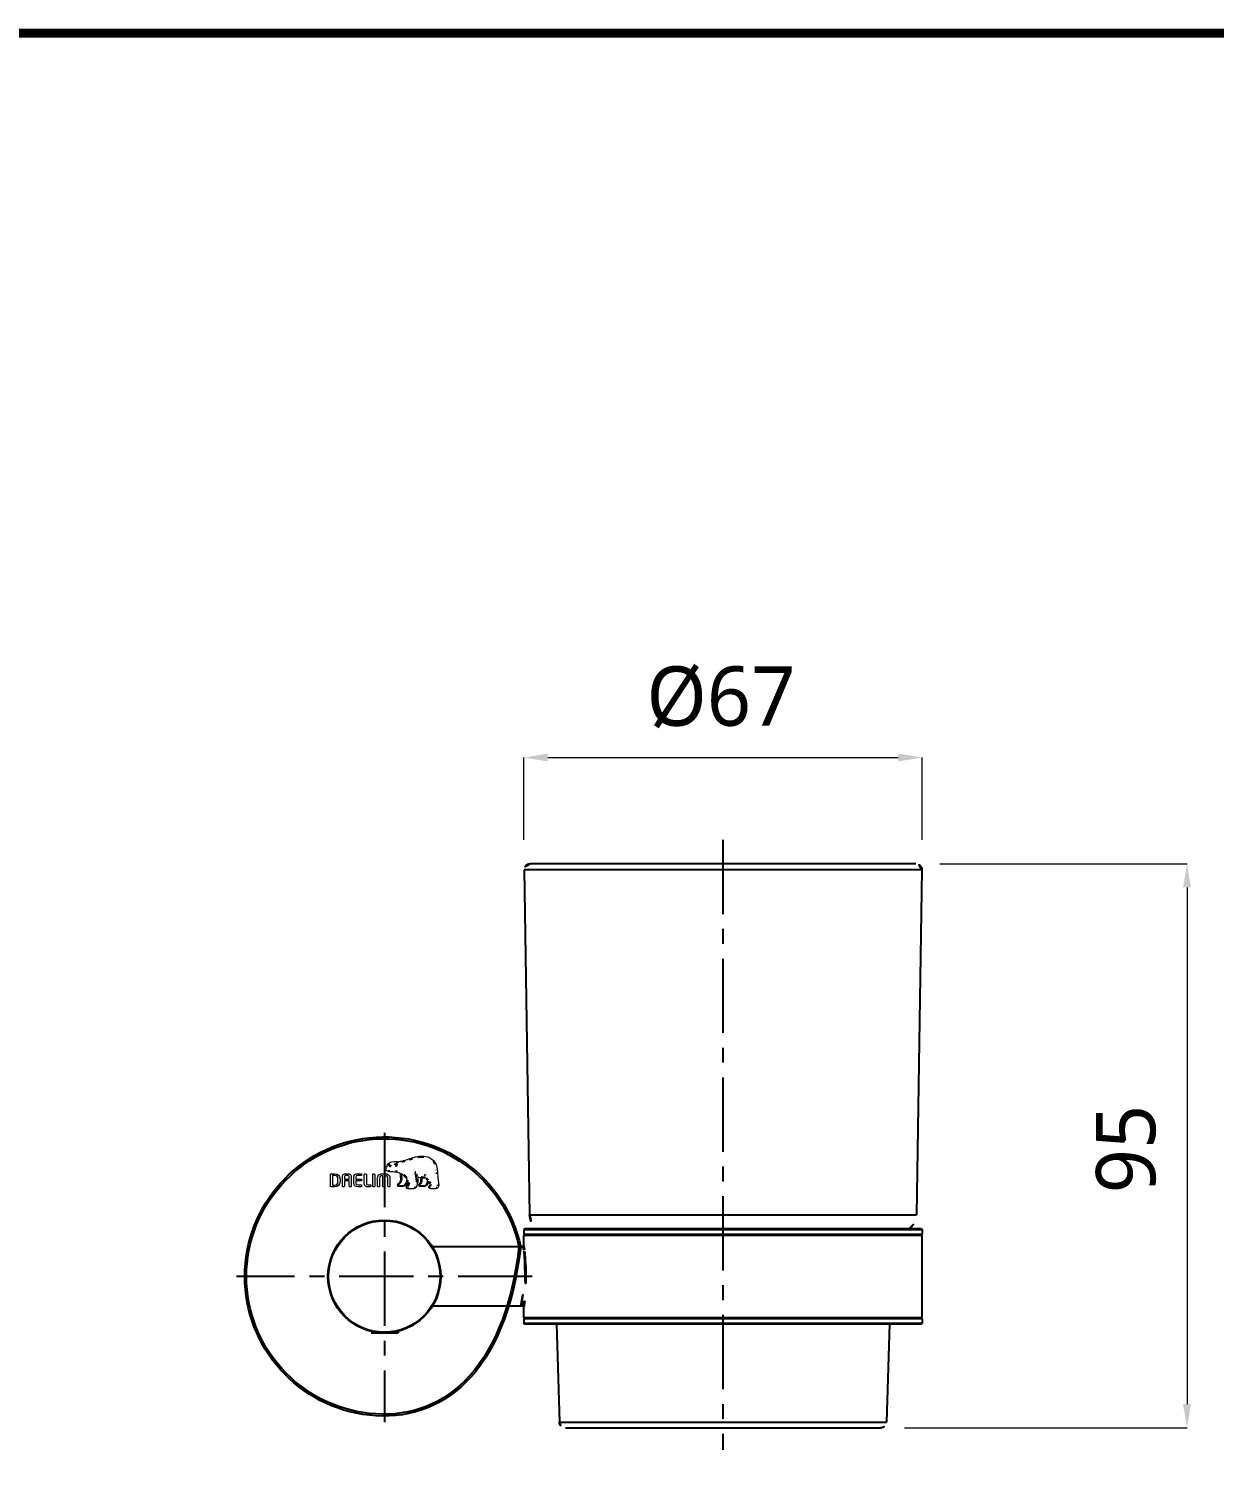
# Model space of a CAD drawing. Extents: x 16296675204 to 16296683393, y -37409618576 to -37409617244.
# Drawn here: x 16296675542.1 to 16296675741.6, y -37409618095.2 to -37409617854.4 of the extents above; entities that cross this region are included whole.
import ezdxf

# ---------------------------------------------------------------- set-up
doc = ezdxf.new("R2010")
doc.units = 0
doc.header["$LTSCALE"] = 10
doc.header["$MEASUREMENT"] = 0
doc.header["$PDMODE"] = 3
doc.header["$PDSIZE"] = -10
doc.linetypes.add('CENTER', pattern=[2, 1.25, -0.25, 0.25, -0.25])
doc.layers.get('0').update_dxf_attribs({"linetype": 'CONTINUOUS'})
doc.layers.get('DEFPOINTS').update_dxf_attribs({"linetype": 'CONTINUOUS'})
doc.layers.add('DEFAULT_1', color=7, linetype='CENTER')
doc.layers.add('레이어 1', color=7, linetype='CONTINUOUS', lineweight=0)
doc.styles.add('Daelim Dimension', font='NanumGothic.ttf')
doc.dimstyles.new('DEFAULT', dxfattribs={"dimscale": 2, "dimtxt": 2, "dimasz": 2, "dimexe": 0, "dimexo": 2, "dimgap": 1, "dimtad": 1, "dimdec": 1, "dimzin": 9, "dimdsep": 46, "dimtxsty": 'Daelim Dimension', "dimcen": 0.5, "dimclrd": 252, "dimclre": 252, "dimclrt": 3, "dimadec": 1, "dimazin": 0, "dimtfac": 1, "dimtdec": 1, "dimtix": 1, "dimtmove": 0, "dimatfit": 3, "dimfxl": 1, "dimtolj": 1, "dimtzin": 1, "dimlwd": 9, "dimlwe": 9, "dimarcsym": 0})

# ---------------------------------------------------------------- blocks, each defined once
blk = doc.blocks.new('*D21')
at = {"color": 5, "lineweight": 9, "transparency": 16777216}
for p, q in [((16296675625.43018, -37409617991.056831), (16296675625.43018, -37409617977.164017)), ((16296675629.43018, -37409617977.164017), (16296675688.43018, -37409617977.164017)), ((16296675692.43018, -37409617991.056831), (16296675692.43018, -37409617977.164017))]:
    blk.add_line(p, q, dxfattribs=at)
at = {"color": 5, "transparency": 16777216}
for points in [[(16296675629.43018, -37409617976.497353), (16296675629.43018, -37409617977.830681), (16296675625.43018, -37409617977.164017)], [(16296675688.43018, -37409617976.497353), (16296675688.43018, -37409617977.830681), (16296675692.43018, -37409617977.164017)]]:
    blk.add_solid(points, dxfattribs=at)
at = {"layer": 'DEFPOINTS', "color": 0, "transparency": 16777216}
for p in [(16296675692.43018, -37409617977.164017), (16296675625.43018, -37409617995.056831), (16296675692.43018, -37409617995.056831)]:
    blk.add_point(p, dxfattribs=at)
at = {"color": 7, "transparency": 16777216, "insert": (16296675658.584641, -37409617961.830688), "char_height": 10, "attachment_point": 2, "line_spacing_factor": 0.9, "style": 'Daelim Dimension'}
blk.add_mtext('\\A1;%%c67', dxfattribs=at)
blk = doc.blocks.new('*D22')
at = {"color": 5, "lineweight": 9, "transparency": 16777216}
for p, q in [((16296675695.41334, -37409617995.056847), (16296675737.03783, -37409617995.056847)), ((16296675737.03783, -37409617999.056847), (16296675737.03783, -37409618086.056847)), ((16296675689.45924, -37409618090.056847), (16296675737.03783, -37409618090.056847))]:
    blk.add_line(p, q, dxfattribs=at)
at = {"color": 5, "transparency": 16777216}
for points in [[(16296675736.371161, -37409617999.056847), (16296675737.7045, -37409617999.056847), (16296675737.03783, -37409617995.056847)], [(16296675736.371161, -37409618086.056847), (16296675737.7045, -37409618086.056847), (16296675737.03783, -37409618090.056847)]]:
    blk.add_solid(points, dxfattribs=at)
at = {"layer": 'DEFPOINTS', "color": 0, "transparency": 16777216}
for p in [(16296675691.41334, -37409617995.056847), (16296675685.45924, -37409618090.056847), (16296675737.03783, -37409618090.056847)]:
    blk.add_point(p, dxfattribs=at)
at = {"color": 7, "transparency": 16777216, "insert": (16296675721.704479, -37409618043.092934), "char_height": 10, "attachment_point": 2, "rotation": 90, "line_spacing_factor": 0.9, "style": 'Daelim Dimension'}
blk.add_mtext('\\A1;95', dxfattribs=at)

msp = doc.modelspace()

# ---------------------------------------------------------------- linework, layer by layer
at = {"color": 7, "linetype": 'Continuous'}
for p, q in [((16296675625.44652, -37409617996.072906), (16296675626.381041, -37409618054.185059)), ((16296675691.413971, -37409617995.056831), (16296675626.44639, -37409617995.056831)), ((16296675692.413839, -37409617996.072906), (16296675691.479321, -37409618054.185059)), ((16296675625.43018, -37409618056.676826), (16296675625.43018, -37409618057.436829)), ((16296675692.310181, -37409618056.556831), (16296675625.55018, -37409618056.556831)), ((16296675692.43018, -37409618056.676826), (16296675692.43018, -37409618057.436829)), ((16296675625.310181, -37409618059.556831), (16296675610.00655, -37409618059.556831)), ((16296675625.43018, -37409618059.43647), (16296675625.43018, -37409618057.676826)), ((16296675692.310181, -37409618057.556831), (16296675625.55018, -37409618057.556831)), ((16296675692.43018, -37409618071.436829), (16296675692.43018, -37409618057.676826)), ((16296675625.310181, -37409618069.556831), (16296675610.00745, -37409618069.556831)), ((16296675625.43018, -37409618071.436829), (16296675625.43018, -37409618069.677193)), ((16296675625.43018, -37409618071.676826), (16296675625.43018, -37409618072.436829)), ((16296675692.310181, -37409618071.556831), (16296675625.55018, -37409618071.556831)), ((16296675692.43018, -37409618071.676826), (16296675692.43018, -37409618072.436829)), ((16296675599.728741, -37409618074.056831), (16296675604.13151, -37409618074.056831)), ((16296675599.9252, -37409618073.94294), (16296675599.729, -37409618074.056831)), ((16296675599.91333, -37409618073.816833), (16296675599.91333, -37409618073.949829)), ((16296675603.108061, -37409618073.956833), (16296675604.297199, -37409618073.956833)), ((16296675604.131121, -37409618074.056831), (16296675604.320141, -37409618073.947189)), ((16296675604.32004, -37409618073.766273), (16296675604.29336, -37409618073.750793)), ((16296675604.330179, -37409618073.777962), (16296675604.32004, -37409618073.766251)), ((16296675604.330179, -37409618073.935593), (16296675604.330179, -37409618073.778023)), ((16296675625.55018, -37409618072.556831), (16296675692.310181, -37409618072.556831)), ((16296675630.899879, -37409618072.556831), (16296675631.400789, -37409618089.08712)), ((16296675686.96048, -37409618072.556831), (16296675686.45957, -37409618089.08712)), ((16296675632.400339, -37409618090.056831), (16296675685.46003, -37409618090.056831))]:
    msp.add_line(p, q, dxfattribs=at)
at = {"color": 9, "linetype": 'Continuous'}
for p, q in [((16296675692.413839, -37409617996.072906), (16296675625.44652, -37409617996.072906)), ((16296675626.381041, -37409618054.185059), (16296675691.479321, -37409618054.185059)), ((16296675692.43018, -37409618056.676826), (16296675625.43018, -37409618056.676826)), ((16296675625.43018, -37409618057.436829), (16296675692.43018, -37409618057.436829)), ((16296675692.43018, -37409618057.676826), (16296675625.43018, -37409618057.676826)), ((16296675625.43656, -37409618060.445198), (16296675625.438629, -37409618060.461304)), ((16296675625.436911, -37409618068.665779), (16296675625.434959, -37409618068.680893)), ((16296675625.43018, -37409618071.436829), (16296675692.43018, -37409618071.436829)), ((16296675692.43018, -37409618071.676826), (16296675625.43018, -37409618071.676826)), ((16296675625.43018, -37409618072.436829), (16296675692.43018, -37409618072.436829)), ((16296675631.400789, -37409618089.08712), (16296675686.45957, -37409618089.08712))]:
    msp.add_line(p, q, dxfattribs=at)
at = {"color": 1, "linetype": 'CENTER'}
for p, q in [((16296675601.93018, -37409618040.366333), (16296675601.93018, -37409618089.061546)), ((16296675626.83057, -37409618064.556831), (16296675577.029791, -37409618064.556831))]:
    msp.add_line(p, q, dxfattribs=at)
at = {"color": 252}
msp.add_line((16296675605.04524, -37409618049.409607), (16296675605.04524, -37409618049.409607), dxfattribs=at)
at = {"color": 5, "linetype": 'ByBlock', "lineweight": 200, "const_width": 1.5}
msp.add_lwpolyline([(16296675290.552361, -37409618300.677841), (16296675920.552361, -37409618300.677841), (16296675920.552361, -37409617855.177841), (16296675290.552361, -37409617855.177841)], close=True, dxfattribs=at)
at = {"color": 7, "linetype": 'Continuous'}
msp.add_circle((16296675601.93018, -37409618064.556831), 9.5, dxfattribs=at)
at = {"color": 9, "linetype": 'Continuous'}
msp.add_circle((16296675601.93018, -37409618064.556831), 9.38, dxfattribs=at)
at = {"color": 7, "linetype": 'Continuous'}
for centre, radius, start, end in [((16296675626.44639, -37409617996.056831), 1, 90, 180.92151455), ((16296675691.413971, -37409617996.056831), 1, 359.07848545, 90), ((16296675601.93018, -37409618064.556831), 23.5, 12.31193723, 347.687162), ((16296675629.380659, -37409618054.136818), 3, 180.92151455, 233.83031699), ((16296675688.47971, -37409618054.136818), 3, 306.16968301, 359.07848545), ((16296675625.55018, -37409618056.676826), 0.12, 90, 180), ((16296675692.310181, -37409618056.676826), 0.12, 0, 90), ((16296675625.55018, -37409618057.436829), 0.12, 180, 270), ((16296675625.55018, -37409618057.676826), 0.12, 90, 180), ((16296675692.310181, -37409618057.436829), 0.12, 270, 0), ((16296675692.310181, -37409618057.676826), 0.12, 0, 90), ((16296675625.55018, -37409618071.436829), 0.12, 180, 270), ((16296675625.55018, -37409618071.676826), 0.12, 90, 180), ((16296675692.310181, -37409618071.436829), 0.12, 270, 0), ((16296675692.310181, -37409618071.676826), 0.12, 0, 90), ((16296675625.55018, -37409618072.436829), 0.12, 180, 270), ((16296675692.310181, -37409618072.436829), 0.12, 270, 0), ((16296675632.400339, -37409618089.056831), 1, 181.73568142, 270), ((16296675685.46003, -37409618089.056831), 1, 270, 358.26431858)]:
    msp.add_arc(centre, radius, start, end, dxfattribs=at)
at = {"color": 9, "linetype": 'Continuous'}
for centre, radius, start, end in [((16296675601.93018, -37409618064.556831), 23.2, 12.47485098, 347.52559944), ((16296675592.41441, -37409618064.6959), 33.294604, 7.33498192, 7.55629652), ((16296675592.542231, -37409618064.679367), 33.165724, 7.10498222, 7.3067879), ((16296675592.484989, -37409618064.4282), 33.22327, 352.44503223, 352.64562077)]:
    msp.add_arc(centre, radius, start, end, dxfattribs=at)
at = {"color": 2, "linetype": 'Continuous'}
msp.add_arc((16296675601.93018, -37409618064.556831), 23.5, 347.687162, 0, dxfattribs=at)
at = {"color": 7, "linetype": 'Continuous'}
for points, knots in [([(16296675625.31008, -37409618059.55677), (16296675625.340719, -37409618059.556702), (16296675625.40468, -37409618059.531326), (16296675625.430059, -37409618059.467369), (16296675625.43012, -37409618059.436729)], [0, 0, 0, 0, 0.4999999972, 1, 1, 1, 1]), ([(16296675625.31008, -37409618069.556892), (16296675625.340719, -37409618069.556953), (16296675625.40468, -37409618069.582329), (16296675625.430059, -37409618069.646294), (16296675625.43012, -37409618069.676933)], [0, 0, 0, 0, 0.4999999972, 1, 1, 1, 1]), ([(16296675599.90946, -37409618074.056831), (16296675599.976471, -37409618074.05159), (16296675600.127991, -37409618074.041779), (16296675600.490629, -37409618074.02298), (16296675600.78631, -37409618074.011124), (16296675600.997459, -37409618074.00312)], [0, 0, 0, 0, 0.1851051448, 0.4181060114, 1, 1, 1, 1]), ([(16296675600.27619, -37409618073.87925), (16296675600.232441, -37409618073.884079), (16296675600.170259, -37409618073.891457), (16296675600.092199, -37409618073.902634), (16296675600.04417, -37409618073.910492), (16296675600.003531, -37409618073.91832), (16296675599.9704, -37409618073.926109), (16296675599.944929, -37409618073.933823), (16296675599.93075, -37409618073.939758), (16296675599.9252, -37409618073.943001)], [0, 0, 0, 0, 0.3689692793, 0.5248866021, 0.6610483903, 0.7768690108, 0.8718969416, 0.9461311498, 1, 1, 1, 1]), ([(16296675603.578951, -37409618073.881538), (16296675603.635139, -37409618073.877434), (16296675603.74127, -37409618073.869339), (16296675603.89052, -37409618073.856567), (16296675604.019529, -37409618073.843826), (16296675604.11371, -37409618073.832779), (16296675604.177919, -37409618073.823708), (16296675604.217489, -37409618073.817307), (16296675604.251169, -37409618073.810921), (16296675604.278891, -37409618073.804588), (16296675604.300579, -37409618073.798279), (16296675604.314791, -37409618073.792763), (16296675604.322941, -37409618073.78801), (16296675604.327761, -37409618073.784248), (16296675604.330179, -37409618073.780357), (16296675604.330179, -37409618073.777962)], [0, 0, 0, 0, 0.2210886036, 0.4176972745, 0.5878398989, 0.7298233461, 0.7898143902, 0.8422921218, 0.88714771, 0.9243199216, 0.9538144889, 0.975743376, 0.9840006273, 0.9906047704, 1, 1, 1, 1]), ([(16296675604.297199, -37409618073.956833), (16296675604.276199, -37409618073.965981), (16296675604.228729, -37409618073.983727), (16296675604.14925, -37409618074.008209), (16296675604.055071, -37409618074.033081), (16296675603.98719, -37409618074.048843), (16296675603.950911, -37409618074.056831)], [0, 0, 0, 0, 0.1904036283, 0.4208155525, 0.6911478021, 1, 1, 1, 1]), ([(16296675604.320141, -37409618073.947357), (16296675604.316999, -37409618073.949188), (16296675604.309441, -37409618073.95266), (16296675604.30162, -37409618073.955399), (16296675604.297199, -37409618073.956833)], [0, 0, 0, 0, 0.438667632, 1, 1, 1, 1]), ([(16296675604.330179, -37409618073.935699), (16296675604.330179, -37409618073.937813), (16296675604.3283, -37409618073.941261), (16296675604.32435, -37409618073.944733), (16296675604.321659, -37409618073.94648), (16296675604.320141, -37409618073.947357)], [0, 0, 0, 0, 0.3988220225, 0.6685054663, 1, 1, 1, 1])]:
    msp.add_open_spline(points, degree=3, knots=knots, dxfattribs=at)
at = {"color": 9, "linetype": 'Continuous'}
for points, knots in [([(16296675625.310089, -37409618059.55677), (16296675625.312019, -37409618059.573143), (16296675625.32353, -37409618059.637703), (16296675625.34411, -37409618059.782257), (16296675625.379641, -37409618060.019409), (16296675625.405399, -37409618060.208397), (16296675625.419889, -37409618060.317673)], [0, 0, 0, 0, 0.0643113498, 0.2557192891, 0.5698796978, 1, 1, 1, 1]), ([(16296675625.43018, -37409618059.436829), (16296675625.43062, -37409618059.441803), (16296675625.434349, -37409618059.461327), (16296675625.440229, -37409618059.505402), (16296675625.45149, -37409618059.578262), (16296675625.47377, -37409618059.731812), (16296675625.51049, -37409618059.991173), (16296675625.540001, -37409618060.216972), (16296675625.55632, -37409618060.347366)], [0, 0, 0, 0, 0.0162675511, 0.0647858604, 0.14515217, 0.2568405208, 0.5711459252, 1, 1, 1, 1]), ([(16296675625.453291, -37409618060.577217), (16296675625.622169, -37409618061.932167), (16296675625.789511, -37409618064.63707), (16296675625.60734, -37409618067.3405), (16296675625.436911, -37409618068.665779)], [0, 0, 0, 0, 0.5054110626, 1, 1, 1, 1]), ([(16296675625.55632, -37409618060.347366), (16296675625.727921, -37409618061.718239), (16296675625.90901, -37409618064.50383), (16296675625.73753, -37409618067.290359), (16296675625.566771, -37409618068.6819)], [0, 0, 0, 0, 0.4963342329, 1, 1, 1, 1]), ([(16296675625.41987, -37409618068.796188), (16296675625.40538, -37409618068.905457), (16296675625.37916, -37409618069.094368), (16296675625.345039, -37409618069.33168), (16296675625.32205, -37409618069.475807), (16296675625.313061, -37409618069.540703), (16296675625.310089, -37409618069.556892)], [0, 0, 0, 0, 0.4302636852, 0.7444132878, 0.9357431255, 1, 1, 1, 1]), ([(16296675625.566771, -37409618068.6819), (16296675625.549311, -37409618068.824127), (16296675625.517559, -37409618069.070671), (16296675625.477819, -37409618069.353943), (16296675625.45347, -37409618069.521896), (16296675625.44125, -37409618069.601707), (16296675625.43465, -37409618069.649971), (16296675625.430731, -37409618069.671387), (16296675625.43018, -37409618069.676826)], [0, 0, 0, 0, 0.4280467048, 0.7425219281, 0.8544528029, 0.935024725, 0.9836777937, 1, 1, 1, 1])]:
    msp.add_open_spline(points, degree=3, knots=knots, dxfattribs=at)
at = {"layer": 'DEFAULT_1', "color": 7, "linetype": 'CENTER'}
msp.add_line((16296675658.93018, -37409617991.040749), (16296675658.93018, -37409618093.724091), dxfattribs=at)
at = {"layer": '레이어 1', "color": 252}
for points, knots in [([(16296675611.07296, -37409618048.951111), (16296675611.072741, -37409618048.949463), (16296675610.93729, -37409618047.763931), (16296675610.93729, -37409618047.763931), (16296675610.88715, -37409618047.409637), (16296675610.879919, -37409618047.220703), (16296675610.8734, -37409618047.053261), (16296675610.8734, -37409618047.053261), (16296675610.83987, -37409618046.585197), (16296675610.83987, -37409618046.584869), (16296675610.76853, -37409618045.944221), (16296675610.56119, -37409618045.426727), (16296675610.22332, -37409618045.048332), (16296675609.493469, -37409618044.228271), (16296675608.35413, -37409618044.21962), (16296675607.52652, -37409618044.356056), (16296675607.018961, -37409618044.44001), (16296675606.53381, -37409618044.605614), (16296675606.06477, -37409618044.766029), (16296675606.06477, -37409618044.766029), (16296675606.04965, -37409618044.7714), (16296675606.04965, -37409618044.7714), (16296675605.68297, -37409618044.896439), (16296675605.26685, -37409618045.038803), (16296675604.85853, -37409618045.125801), (16296675604.57799, -37409618045.185753), (16296675604.22665, -37409618045.188492), (16296675603.91629, -37409618045.190132), (16296675603.91629, -37409618045.190132), (16296675603.609119, -37409618045.193863), (16296675603.609119, -37409618045.193863), (16296675603.018869, -37409618045.208443), (16296675602.61684, -37409618045.412827), (16296675602.41378, -37409618045.801086), (16296675602.41378, -37409618045.801086), (16296675602.404631, -37409618045.817848), (16296675602.404631, -37409618045.817848), (16296675602.37104, -37409618045.876717), (16296675602.32123, -37409618045.926689), (16296675602.27663, -37409618045.971397), (16296675602.22748, -37409618046.020943), (16296675602.172079, -37409618046.076492), (16296675602.12978, -37409618046.148376), (16296675602.087311, -37409618046.220383), (16296675602.065889, -37409618046.293373), (16296675602.065889, -37409618046.365028), (16296675602.065889, -37409618046.425308), (16296675602.081011, -37409618046.484489), (16296675602.11137, -37409618046.541031), (16296675602.236851, -37409618046.777962), (16296675602.594761, -37409618046.905853), (16296675602.80835, -37409618046.921089), (16296675602.80835, -37409618046.921089), (16296675603.122761, -37409618046.940819), (16296675603.13026, -37409618046.941467), (16296675603.44462, -37409618046.959221), (16296675603.875139, -37409618046.9841), (16296675604.12648, -37409618047.028473), (16296675604.273439, -37409618047.054451), (16296675604.440451, -37409618047.10717), (16296675604.594311, -37409618047.179604), (16296675604.60527, -37409618047.219498), (16296675604.68516, -37409618047.574669), (16296675604.68516, -37409618048.011276), (16296675604.68516, -37409618048.011276), (16296675604.681761, -37409618048.149803), (16296675604.681761, -37409618048.149803), (16296675604.65859, -37409618048.610184), (16296675604.45788, -37409618048.771042), (16296675604.31081, -37409618048.888741), (16296675604.2959, -37409618048.900467), (16296675604.164829, -37409618049.0093), (16296675604.155411, -37409618049.140251), (16296675604.148729, -37409618049.214333), (16296675604.16993, -37409618049.281853), (16296675604.21492, -37409618049.330391), (16296675604.26368, -37409618049.382988), (16296675604.33782, -37409618049.409607), (16296675604.43487, -37409618049.409607), (16296675604.43487, -37409618049.409607), (16296675605.07354, -37409618049.409607), (16296675605.07354, -37409618049.409607), (16296675605.551571, -37409618049.409607), (16296675605.788059, -37409618048.89489), (16296675605.860001, -37409618048.412689), (16296675605.860001, -37409618048.412689), (16296675605.861481, -37409618048.344856), (16296675605.861481, -37409618048.344856), (16296675605.861481, -37409618048.344856), (16296675605.88122, -37409618048.37883), (16296675605.88122, -37409618048.37883), (16296675605.94252, -37409618048.515266), (16296675605.97941, -37409618048.678337), (16296675605.97941, -37409618048.801178), (16296675605.97941, -37409618048.973557), (16296675605.926029, -37409618049.124153), (16296675605.824659, -37409618049.236351), (16296675605.79908, -37409618049.261673), (16296675605.67124, -37409618049.394173), (16296675605.67124, -37409618049.526451), (16296675605.67124, -37409618049.526451), (16296675605.67239, -37409618049.548264), (16296675605.67239, -37409618049.548264), (16296675605.690531, -37409618049.704536), (16296675605.81699, -37409618049.774338), (16296675605.934469, -37409618049.774338), (16296675605.934469, -37409618049.774338), (16296675606.842091, -37409618049.774338), (16296675606.842091, -37409618049.774338), (16296675607.005911, -37409618049.774338), (16296675607.13649, -37409618049.700577), (16296675607.220381, -37409618049.561409), (16296675607.451349, -37409618049.177963), (16296675607.56838, -37409618048.76152), (16296675607.56838, -37409618048.324043), (16296675607.56838, -37409618048.187492), (16296675607.55551, -37409618048.04174), (16296675607.5303, -37409618047.890503), (16296675607.5303, -37409618047.890503), (16296675607.528111, -37409618047.878464), (16296675607.528111, -37409618047.878464), (16296675607.528111, -37409618047.878464), (16296675607.540159, -37409618047.880966), (16296675607.540159, -37409618047.880966), (16296675607.649361, -37409618047.902107), (16296675607.825041, -37409618047.932587), (16296675608.04213, -37409618047.956039), (16296675608.04213, -37409618047.956039), (16296675608.048441, -37409618047.956802), (16296675608.048441, -37409618047.956802), (16296675608.048441, -37409618047.956802), (16296675608.077641, -37409618048.123161), (16296675608.077641, -37409618048.123161), (16296675608.077641, -37409618048.123161), (16296675608.084049, -37409618048.162621), (16296675608.084049, -37409618048.163269), (16296675608.084049, -37409618048.163269), (16296675608.092699, -37409618048.310448), (16296675608.092699, -37409618048.310448), (16296675608.092699, -37409618048.663658), (16296675607.93227, -37409618048.817299), (16296675607.84602, -37409618048.899712), (16296675607.84481, -37409618048.900803), (16296675607.724489, -37409618049.023087), (16296675607.711451, -37409618049.131592), (16296675607.711451, -37409618049.131592), (16296675607.707279, -37409618049.164909), (16296675607.707279, -37409618049.164909), (16296675607.707279, -37409618049.198997), (16296675607.716049, -37409618049.265839), (16296675607.77566, -37409618049.327431), (16296675607.828159, -37409618049.382118), (16296675607.90942, -37409618049.409607), (16296675608.017469, -37409618049.409607), (16296675608.017469, -37409618049.409607), (16296675608.724541, -37409618049.409607), (16296675608.724541, -37409618049.409607), (16296675609.153959, -37409618049.409607), (16296675609.28322, -37409618048.863663), (16296675609.335329, -37409618048.557678), (16296675609.335329, -37409618048.557678), (16296675609.33774, -37409618048.526123), (16296675609.33774, -37409618048.526123), (16296675609.33774, -37409618048.526123), (16296675609.354731, -37409618048.54924), (16296675609.354731, -37409618048.54924), (16296675609.453739, -37409618048.675697), (16296675609.54059, -37409618048.816307), (16296675609.58239, -37409618048.90377), (16296675609.60437, -37409618048.949242), (16296675609.616199, -37409618048.999763), (16296675609.616199, -37409618049.050392), (16296675609.616199, -37409618049.050392), (16296675609.600201, -37409618049.15274), (16296675609.600201, -37409618049.15274), (16296675609.583651, -37409618049.208313), (16296675609.54574, -37409618049.259483), (16296675609.50865, -37409618049.309021), (16296675609.454229, -37409618049.379707), (16296675609.398121, -37409618049.453018), (16296675609.398121, -37409618049.542007), (16296675609.398121, -37409618049.542007), (16296675609.403379, -37409618049.591003), (16296675609.403379, -37409618049.591003), (16296675609.429239, -37409618049.709122), (16296675609.524969, -37409618049.774338), (16296675609.67275, -37409618049.774338), (16296675609.67275, -37409618049.774338), (16296675610.58124, -37409618049.774338), (16296675610.58124, -37409618049.774338), (16296675610.601179, -37409618049.774338), (16296675610.778721, -37409618049.769951), (16296675610.91778, -37409618049.619476), (16296675611.028799, -37409618049.499268), (16296675611.08272, -37409618049.334), (16296675611.08272, -37409618049.114601), (16296675611.08272, -37409618049.114601), (16296675611.073071, -37409618048.951874), (16296675611.07296, -37409618048.951111)], [0, 0, 0, 0, 1, 1, 1, 2, 2, 2, 3, 3, 3, 4, 4, 4, 5, 5, 5, 6, 6, 6, 7, 7, 7, 8, 8, 8, 9, 9, 9, 10, 10, 10, 11, 11, 11, 12, 12, 12, 13, 13, 13, 14, 14, 14, 15, 15, 15, 16, 16, 16, 17, 17, 17, 18, 18, 18, 19, 19, 19, 20, 20, 20, 21, 21, 21, 22, 22, 22, 23, 23, 23, 24, 24, 24, 25, 25, 25, 26, 26, 26, 27, 27, 27, 28, 28, 28, 29, 29, 29, 30, 30, 30, 31, 31, 31, 32, 32, 32, 33, 33, 33, 34, 34, 34, 35, 35, 35, 36, 36, 36, 37, 37, 37, 38, 38, 38, 39, 39, 39, 40, 40, 40, 41, 41, 41, 42, 42, 42, 43, 43, 43, 44, 44, 44, 45, 45, 45, 46, 46, 46, 47, 47, 47, 48, 48, 48, 49, 49, 49, 50, 50, 50, 51, 51, 51, 52, 52, 52, 53, 53, 53, 54, 54, 54, 55, 55, 55, 56, 56, 56, 57, 57, 57, 58, 58, 58, 59, 59, 59, 60, 60, 60, 61, 61, 61, 62, 62, 62, 63, 63, 63, 64, 64, 64, 65, 65, 65, 66, 66, 66, 66]), ([(16296675593.546301, -37409618047.253036), (16296675593.33024, -37409618047.253036), (16296675593.049971, -37409618047.266296), (16296675592.958059, -37409618047.281082), (16296675592.90057, -37409618047.290733), (16296675592.863729, -37409618047.333687), (16296675592.863729, -37409618047.390457), (16296675592.863729, -37409618047.390457), (16296675592.863729, -37409618049.3237), (16296675592.863729, -37409618049.3237), (16296675592.863729, -37409618049.383209), (16296675592.90093, -37409618049.425072), (16296675592.96085, -37409618049.433403), (16296675593.047779, -37409618049.447861), (16296675593.327141, -37409618049.461021), (16296675593.546301, -37409618049.461021), (16296675594.14958, -37409618049.461021), (16296675594.468321, -37409618049.144753), (16296675594.468321, -37409618048.546722), (16296675594.468321, -37409618048.546722), (16296675594.468321, -37409618048.167107), (16296675594.468321, -37409618048.167107), (16296675594.468321, -37409618047.569092), (16296675594.14958, -37409618047.253036), (16296675593.546301, -37409618047.253036)], [0, 0, 0, 0, 1, 1, 1, 2, 2, 2, 3, 3, 3, 4, 4, 4, 5, 5, 5, 6, 6, 6, 7, 7, 7, 8, 8, 8, 8]), ([(16296675594.12459, -37409618048.546722), (16296675594.12459, -37409618048.961189), (16296675593.935499, -37409618049.162827), (16296675593.546301, -37409618049.162827), (16296675593.546301, -37409618049.162827), (16296675593.28002, -37409618049.157898), (16296675593.210621, -37409618049.156693), (16296675593.210621, -37409618049.156693), (16296675593.210621, -37409618047.567551), (16296675593.210621, -37409618047.567551), (16296675593.348539, -37409618047.553864), (16296675593.54454, -37409618047.551552), (16296675593.54649, -37409618047.551552), (16296675593.946239, -37409618047.551552), (16296675594.12459, -37409618047.74147), (16296675594.12459, -37409618048.167107), (16296675594.12459, -37409618048.167107), (16296675594.12459, -37409618048.546722), (16296675594.12459, -37409618048.546722)], [0, 0, 0, 0, 1, 1, 1, 2, 2, 2, 3, 3, 3, 4, 4, 4, 5, 5, 5, 6, 6, 6, 6]), ([(16296675595.701929, -37409618047.253036), (16296675595.701929, -37409618047.253036), (16296675595.533239, -37409618047.253036), (16296675595.533239, -37409618047.253036), (16296675595.07242, -37409618047.253036), (16296675594.86697, -37409618047.444702), (16296675594.86697, -37409618047.874718), (16296675594.86697, -37409618047.874718), (16296675594.86697, -37409618049.34584), (16296675594.86697, -37409618049.34584), (16296675594.86697, -37409618049.397568), (16296675594.909, -37409618049.441399), (16296675594.958611, -37409618049.441399), (16296675594.958611, -37409618049.441399), (16296675595.119539, -37409618049.441399), (16296675595.119539, -37409618049.441399), (16296675595.17659, -37409618049.441399), (16296675595.21072, -37409618049.392967), (16296675595.21072, -37409618049.34584), (16296675595.21072, -37409618049.34584), (16296675595.21072, -37409618048.500473), (16296675595.21072, -37409618048.467491), (16296675595.21072, -37409618048.467491), (16296675596.0242, -37409618048.467491), (16296675596.0242, -37409618048.467491), (16296675596.0242, -37409618048.500473), (16296675596.0242, -37409618049.34584), (16296675596.0242, -37409618049.34584), (16296675596.0242, -37409618049.398537), (16296675596.06576, -37409618049.441399), (16296675596.11697, -37409618049.441399), (16296675596.11697, -37409618049.441399), (16296675596.275921, -37409618049.441399), (16296675596.275921, -37409618049.441399), (16296675596.33165, -37409618049.441399), (16296675596.36915, -37409618049.391968), (16296675596.36915, -37409618049.34584), (16296675596.36915, -37409618049.34584), (16296675596.36915, -37409618047.874718), (16296675596.36915, -37409618047.874718), (16296675596.36915, -37409618047.444702), (16296675596.16329, -37409618047.253036), (16296675595.701929, -37409618047.253036)], [0, 0, 0, 0, 1, 1, 1, 2, 2, 2, 3, 3, 3, 4, 4, 4, 5, 5, 5, 6, 6, 6, 7, 7, 7, 8, 8, 8, 9, 9, 9, 10, 10, 10, 11, 11, 11, 12, 12, 12, 13, 13, 13, 14, 14, 14, 14]), ([(16296675596.0242, -37409618048.164787), (16296675596.0242, -37409618048.164787), (16296675595.21072, -37409618048.164787), (16296675595.21072, -37409618048.164787), (16296675595.21072, -37409618048.134567), (16296675595.21072, -37409618047.874718), (16296675595.21072, -37409618047.874718), (16296675595.21072, -37409618047.603493), (16296675595.291349, -37409618047.557457), (16296675595.533239, -37409618047.557457), (16296675595.533239, -37409618047.557457), (16296675595.701929, -37409618047.557457), (16296675595.701929, -37409618047.557457), (16296675595.94368, -37409618047.557457), (16296675596.0242, -37409618047.603493), (16296675596.0242, -37409618047.874718), (16296675596.0242, -37409618047.874718), (16296675596.0242, -37409618048.134567), (16296675596.0242, -37409618048.164787)], [0, 0, 0, 0, 1, 1, 1, 2, 2, 2, 3, 3, 3, 4, 4, 4, 5, 5, 5, 6, 6, 6, 6]), ([(16296675596.80633, -37409618047.815224), (16296675596.80633, -37409618047.815224), (16296675596.80633, -37409618048.898178), (16296675596.80633, -37409618048.898178), (16296675596.80633, -37409618049.277023), (16296675597.02272, -37409618049.461021), (16296675597.46797, -37409618049.461021), (16296675597.664511, -37409618049.461021), (16296675597.93202, -37409618049.457413), (16296675598.03898, -37409618049.447433), (16296675598.037451, -37409618049.447433), (16296675598.090839, -37409618049.442284), (16296675598.090839, -37409618049.442284), (16296675598.090839, -37409618049.442284), (16296675598.1063, -37409618049.44075), (16296675598.1063, -37409618049.44075), (16296675598.1063, -37409618049.44075), (16296675598.1063, -37409618049.150993), (16296675598.1063, -37409618049.150993), (16296675598.1063, -37409618049.150993), (16296675597.470409, -37409618049.150993), (16296675597.470409, -37409618049.150993), (16296675597.151831, -37409618049.150993), (16296675597.151831, -37409618049.061127), (16296675597.151831, -37409618048.898178), (16296675597.151831, -37409618048.898178), (16296675597.151831, -37409618048.496857), (16296675597.151831, -37409618048.465523), (16296675597.18457, -37409618048.465523), (16296675598.006599, -37409618048.465523), (16296675598.006599, -37409618048.465523), (16296675598.060431, -37409618048.465523), (16296675598.10429, -37409618048.422783), (16296675598.10429, -37409618048.370193), (16296675598.10429, -37409618048.370193), (16296675598.10429, -37409618048.262779), (16296675598.10429, -37409618048.262779), (16296675598.10429, -37409618048.209846), (16296675598.060431, -37409618048.167), (16296675598.006599, -37409618048.167), (16296675598.006599, -37409618048.167), (16296675597.18457, -37409618048.167), (16296675597.151831, -37409618048.167), (16296675597.151831, -37409618048.13588), (16296675597.151831, -37409618047.815224), (16296675597.151831, -37409618047.815224), (16296675597.151831, -37409618047.652481), (16296675597.151831, -37409618047.562843), (16296675597.470409, -37409618047.562843), (16296675597.470409, -37409618047.562843), (16296675598.10605, -37409618047.565361), (16296675598.10605, -37409618047.565361), (16296675598.10605, -37409618047.565361), (16296675598.10605, -37409618047.277351), (16296675598.10605, -37409618047.277351), (16296675598.10605, -37409618047.277351), (16296675598.03862, -37409618047.270126), (16296675598.03862, -37409618047.270126), (16296675597.913561, -37409618047.258842), (16296675597.62682, -37409618047.253036), (16296675597.46797, -37409618047.253036), (16296675597.02272, -37409618047.253036), (16296675596.80633, -37409618047.436813), (16296675596.80633, -37409618047.815224)], [0, 0, 0, 0, 1, 1, 1, 2, 2, 2, 3, 3, 3, 4, 4, 4, 5, 5, 5, 6, 6, 6, 7, 7, 7, 8, 8, 8, 9, 9, 9, 10, 10, 10, 11, 11, 11, 12, 12, 12, 13, 13, 13, 14, 14, 14, 15, 15, 15, 16, 16, 16, 17, 17, 17, 18, 18, 18, 19, 19, 19, 20, 20, 20, 21, 21, 21, 21]), ([(16296675598.65834, -37409618047.272652), (16296675598.605141, -37409618047.272652), (16296675598.560049, -37409618047.316597), (16296675598.560049, -37409618047.368752), (16296675598.560049, -37409618047.368752), (16296675598.560049, -37409618048.898178), (16296675598.560049, -37409618048.898178), (16296675598.560049, -37409618049.396912), (16296675598.900431, -37409618049.461021), (16296675599.196751, -37409618049.461021), (16296675599.414181, -37409618049.461021), (16296675599.469959, -37409618049.451813), (16296675599.53434, -37409618049.441063), (16296675599.53434, -37409618049.441063), (16296675599.57188, -37409618049.435158), (16296675599.57188, -37409618049.435158), (16296675599.571329, -37409618049.435379), (16296675599.621571, -37409618049.429131), (16296675599.621571, -37409618049.429131), (16296675599.621571, -37409618049.429131), (16296675599.63648, -37409618049.427147), (16296675599.63648, -37409618049.427147), (16296675599.63648, -37409618049.427147), (16296675599.63648, -37409618049.150993), (16296675599.63648, -37409618049.150993), (16296675599.63648, -37409618049.150993), (16296675599.200041, -37409618049.150993), (16296675599.200041, -37409618049.150993), (16296675598.90481, -37409618049.150993), (16296675598.90481, -37409618049.039543), (16296675598.90481, -37409618048.931374), (16296675598.90481, -37409618048.931374), (16296675598.90481, -37409618047.368752), (16296675598.90481, -37409618047.368752), (16296675598.90481, -37409618047.316597), (16296675598.8601, -37409618047.272652), (16296675598.80706, -37409618047.272652), (16296675598.80706, -37409618047.272652), (16296675598.65834, -37409618047.272652), (16296675598.65834, -37409618047.272652)], [0, 0, 0, 0, 1, 1, 1, 2, 2, 2, 3, 3, 3, 4, 4, 4, 5, 5, 5, 6, 6, 6, 7, 7, 7, 8, 8, 8, 9, 9, 9, 10, 10, 10, 11, 11, 11, 12, 12, 12, 13, 13, 13, 13]), ([(16296675600.06316, -37409618047.272652), (16296675600.005739, -37409618047.272652), (16296675599.971439, -37409618047.320107), (16296675599.971439, -37409618047.365913), (16296675599.971439, -37409618047.365913), (16296675599.971439, -37409618049.34584), (16296675599.971439, -37409618049.34584), (16296675599.971439, -37409618049.398537), (16296675600.01265, -37409618049.441399), (16296675600.06316, -37409618049.441399), (16296675600.06316, -37409618049.441399), (16296675600.22381, -37409618049.441399), (16296675600.22381, -37409618049.441399), (16296675600.281349, -37409618049.441399), (16296675600.31571, -37409618049.392967), (16296675600.31571, -37409618049.34584), (16296675600.31571, -37409618049.34584), (16296675600.31571, -37409618047.365913), (16296675600.31571, -37409618047.365913), (16296675600.31571, -37409618047.313629), (16296675600.27544, -37409618047.272652), (16296675600.22381, -37409618047.272652), (16296675600.22381, -37409618047.272652), (16296675600.06316, -37409618047.272652), (16296675600.06316, -37409618047.272652)], [0, 0, 0, 0, 1, 1, 1, 2, 2, 2, 3, 3, 3, 4, 4, 4, 5, 5, 5, 6, 6, 6, 7, 7, 7, 8, 8, 8, 8]), ([(16296675600.77878, -37409618048.127213), (16296675600.77878, -37409618048.127213), (16296675600.77878, -37409618049.34584), (16296675600.77878, -37409618049.34584), (16296675600.77878, -37409618049.398537), (16296675600.8202, -37409618049.441399), (16296675600.87105, -37409618049.441399), (16296675600.87105, -37409618049.441399), (16296675601.034109, -37409618049.441399), (16296675601.034109, -37409618049.441399), (16296675601.09165, -37409618049.441399), (16296675601.12606, -37409618049.392967), (16296675601.12606, -37409618049.34584), (16296675601.12606, -37409618049.34584), (16296675601.12606, -37409618048.157349), (16296675601.12606, -37409618048.157349), (16296675601.12606, -37409618047.633308), (16296675601.214939, -37409618047.582336), (16296675601.65811, -37409618047.581139), (16296675601.65811, -37409618047.613358), (16296675601.65811, -37409618049.34584), (16296675601.65811, -37409618049.34584), (16296675601.65811, -37409618049.400528), (16296675601.69746, -37409618049.441399), (16296675601.74962, -37409618049.441399), (16296675601.74962, -37409618049.441399), (16296675601.90984, -37409618049.441399), (16296675601.90984, -37409618049.441399), (16296675601.96715, -37409618049.441399), (16296675602.001459, -37409618049.392967), (16296675602.001459, -37409618049.34584), (16296675602.001459, -37409618049.34584), (16296675602.001459, -37409618047.618729), (16296675602.001459, -37409618047.584534), (16296675602.20879, -37409618047.585297), (16296675602.354441, -37409618047.602402), (16296675602.43329, -37409618047.68119), (16296675602.51635, -37409618047.764153), (16296675602.53257, -37409618047.918877), (16296675602.53257, -37409618048.157349), (16296675602.53257, -37409618048.157349), (16296675602.53257, -37409618049.34584), (16296675602.53257, -37409618049.34584), (16296675602.53257, -37409618049.397568), (16296675602.57493, -37409618049.441399), (16296675602.62501, -37409618049.441399), (16296675602.62501, -37409618049.441399), (16296675602.788851, -37409618049.441399), (16296675602.788851, -37409618049.441399), (16296675602.845659, -37409618049.441399), (16296675602.880791, -37409618049.391861), (16296675602.880791, -37409618049.34584), (16296675602.880791, -37409618049.34584), (16296675602.880791, -37409618048.127213), (16296675602.880791, -37409618048.127213), (16296675602.880791, -37409618047.388603), (16296675602.618879, -37409618047.263443), (16296675601.831699, -37409618047.263443), (16296675601.041679, -37409618047.263443), (16296675600.77878, -37409618047.388603), (16296675600.77878, -37409618048.127213)], [0, 0, 0, 0, 1, 1, 1, 2, 2, 2, 3, 3, 3, 4, 4, 4, 5, 5, 5, 6, 6, 6, 7, 7, 7, 8, 8, 8, 9, 9, 9, 10, 10, 10, 11, 11, 11, 12, 12, 12, 13, 13, 13, 14, 14, 14, 15, 15, 15, 16, 16, 16, 17, 17, 17, 18, 18, 18, 19, 19, 19, 20, 20, 20, 20]), ([(16296675602.7929, -37409618045.885147), (16296675602.7929, -37409618045.885147), (16296675602.92506, -37409618045.825432), (16296675603.088791, -37409618045.888542), (16296675603.088791, -37409618045.888542), (16296675603.10906, -37409618045.897202), (16296675603.082649, -37409618045.934578), (16296675603.00293, -37409618046.041748), (16296675602.924351, -37409618046.06488), (16296675602.924351, -37409618046.06488), (16296675602.924351, -37409618046.06488), (16296675602.86742, -37409618046.084923), (16296675602.835421, -37409618046.046127), (16296675602.77076, -37409618045.970299), (16296675602.768789, -37409618045.92614), (16296675602.768789, -37409618045.92614), (16296675602.768789, -37409618045.92614), (16296675602.7621, -37409618045.893372), (16296675602.7929, -37409618045.885147)], [0, 0, 0, 0, 1, 1, 1, 2, 2, 2, 3, 3, 3, 4, 4, 4, 5, 5, 5, 6, 6, 6, 6]), ([(16296675603.66506, -37409618045.64209), (16296675603.645269, -37409618045.663673), (16296675603.64374, -37409618045.699623), (16296675603.66506, -37409618045.718567), (16296675603.68545, -37409618045.736977), (16296675603.720779, -37409618045.73217), (16296675603.740511, -37409618045.710457), (16296675603.75103, -37409618045.699623), (16296675603.85952, -37409618045.570847), (16296675603.95311, -37409618045.636711), (16296675603.987301, -37409618045.661263), (16296675604.00144, -37409618045.696114), (16296675603.996401, -37409618045.74115), (16296675603.9884, -37409618045.813362), (16296675603.92577, -37409618045.895348), (16296675603.88199, -37409618045.923401), (16296675603.8575, -37409618045.938309), (16296675603.841339, -37409618045.970299), (16296675603.852949, -37409618045.99617), (16296675603.86445, -37409618046.021912), (16296675603.897221, -37409618046.029587), (16296675603.923519, -37409618046.017303), (16296675604.001881, -37409618045.979843), (16296675604.100679, -37409618045.854683), (16296675604.11421, -37409618045.737984), (16296675604.12319, -37409618045.656647), (16296675604.0867, -37409618045.59024), (16296675604.021709, -37409618045.545433), (16296675603.88199, -37409618045.446251), (16296675603.723631, -37409618045.578957), (16296675603.66506, -37409618045.64209)], [0, 0, 0, 0, 1, 1, 1, 2, 2, 2, 3, 3, 3, 4, 4, 4, 5, 5, 5, 6, 6, 6, 7, 7, 7, 8, 8, 8, 9, 9, 9, 10, 10, 10, 10]), ([(16296675603.6472, -37409618045.738853), (16296675603.6472, -37409618045.738853), (16296675603.6472, -37409618045.738853), (16296675603.6472, -37409618045.738853), (16296675603.6472, -37409618045.738853), (16296675603.6472, -37409618045.738853), (16296675603.6472, -37409618045.738853)], [0, 0, 0, 0, 1, 1, 1, 2, 2, 2, 2]), ([(16296675605.07354, -37409618049.239868), (16296675605.07354, -37409618049.239868), (16296675604.43487, -37409618049.239868), (16296675604.43487, -37409618049.239868), (16296675604.386971, -37409618049.239868), (16296675604.335461, -37409618049.200409), (16296675604.335461, -37409618049.142113), (16296675604.335461, -37409618049.106728), (16296675604.36516, -37409618049.062881), (16296675604.4193, -37409618049.019371), (16296675604.58094, -37409618048.89061), (16296675604.825871, -37409618048.695763), (16296675604.8524, -37409618048.157791), (16296675604.8524, -37409618048.157791), (16296675604.85606, -37409618048.011047), (16296675604.85606, -37409618048.011047), (16296675604.85606, -37409618047.782227), (16296675604.803631, -37409618047.505959), (16296675604.75388, -37409618047.259064), (16296675604.75388, -37409618047.259064), (16296675604.74576, -37409618047.233856), (16296675604.74576, -37409618047.233856), (16296675604.74576, -37409618047.233856), (16296675604.766701, -37409618047.250183), (16296675604.766701, -37409618047.250183), (16296675604.861919, -37409618047.308823), (16296675605.38357, -37409618047.662338), (16296675605.753759, -37409618048.184647), (16296675605.72308, -37409618048.431877), (16296675605.583679, -37409618049.239868), (16296675605.07354, -37409618049.239868)], [0, 0, 0, 0, 1, 1, 1, 2, 2, 2, 3, 3, 3, 4, 4, 4, 5, 5, 5, 6, 6, 6, 7, 7, 7, 8, 8, 8, 9, 9, 9, 10, 10, 10, 10]), ([(16296675607.08712, -37409618047.06958), (16296675607.099609, -37409618047.091164), (16296675607.393641, -37409618047.606239), (16296675607.393641, -37409618048.288429), (16296675607.393641, -37409618048.709244), (16296675607.28306, -37409618049.10627), (16296675607.064989, -37409618049.468361)], [24, 24, 24, 24, 25, 25, 25, 26, 26, 26, 26]), ([(16296675605.962851, -37409618049.593948), (16296675605.933701, -37409618049.593948), (16296675605.872881, -37409618049.573448), (16296675605.872881, -37409618049.509903), (16296675605.872881, -37409618049.474823), (16296675605.905371, -37409618049.41729), (16296675605.959511, -37409618049.356689)], [28, 28, 28, 28, 29, 29, 29, 30, 30, 30, 30]), ([(16296675608.724541, -37409618049.239868), (16296675608.724541, -37409618049.239868), (16296675607.996929, -37409618049.239868), (16296675607.996929, -37409618049.239868), (16296675607.943119, -37409618049.239868), (16296675607.9006, -37409618049.196907), (16296675607.9006, -37409618049.142113), (16296675607.9006, -37409618049.103867), (16296675607.9338, -37409618049.055222), (16296675607.9652, -37409618049.021782), (16296675608.113199, -37409618048.880089), (16296675608.264589, -37409618048.68502), (16296675608.264589, -37409618048.314728), (16296675608.264589, -37409618048.314728), (16296675608.25523, -37409618048.1465), (16296675608.25523, -37409618048.145851), (16296675608.25523, -37409618048.145851), (16296675608.228479, -37409618047.982224), (16296675608.228479, -37409618047.982224), (16296675608.228479, -37409618047.982224), (16296675608.22662, -37409618047.971916), (16296675608.22662, -37409618047.971916), (16296675608.22662, -37409618047.971916), (16296675608.23736, -37409618047.972702), (16296675608.23736, -37409618047.972702), (16296675608.37303, -37409618047.982437), (16296675608.63703, -37409618047.997147), (16296675608.88908, -37409618047.985199), (16296675608.953079, -37409618048.087013), (16296675609.05621, -37409618048.217957), (16296675609.206779, -37409618048.392433), (16296675609.199869, -37409618048.479218), (16296675609.127991, -37409618049.239868), (16296675608.724541, -37409618049.239868)], [0, 0, 0, 0, 1, 1, 1, 2, 2, 2, 3, 3, 3, 4, 4, 4, 5, 5, 5, 6, 6, 6, 7, 7, 7, 8, 8, 8, 9, 9, 9, 10, 10, 10, 11, 11, 11, 11]), ([(16296675609.615709, -37409618049.569733), (16296675609.602171, -37409618049.556473), (16296675609.5956, -37409618049.536308), (16296675609.5956, -37409618049.511307), (16296675609.5956, -37409618049.461021), (16296675609.63232, -37409618049.414772), (16296675609.671329, -37409618049.365677)], [3, 3, 3, 3, 4, 4, 4, 5, 5, 5, 5])]:
    msp.add_open_spline(points, degree=3, knots=knots, dxfattribs=at)
for points in [[(16296675604.89699, -37409618045.302132), (16296675605.319019, -37409618045.211403), (16296675605.742411, -37409618045.066727), (16296675606.11606, -37409618044.939407)], [(16296675606.11606, -37409618044.939407), (16296675606.11606, -37409618044.939407), (16296675606.12801, -37409618044.935463), (16296675606.12801, -37409618044.935463)], [(16296675606.12801, -37409618044.935463), (16296675606.590139, -37409618044.777443), (16296675607.06805, -37409618044.614029), (16296675607.556589, -37409618044.534477)], [(16296675607.556589, -37409618044.534477), (16296675608.338461, -37409618044.40506), (16296675609.412149, -37409618044.409317), (16296675610.08765, -37409618045.167679)], [(16296675610.08765, -37409618045.167679), (16296675610.399879, -37409618045.518791), (16296675610.592199, -37409618046.00164), (16296675610.65839, -37409618046.60318)], [(16296675602.272079, -37409618046.456749), (16296675602.235201, -37409618046.388268), (16296675602.23937, -37409618046.318787), (16296675602.28561, -37409618046.238907)], [(16296675602.28561, -37409618046.238907), (16296675602.314711, -37409618046.190681), (16296675602.35466, -37409618046.149246), (16296675602.404909, -37409618046.098846)], [(16296675602.8197, -37409618046.742012), (16296675602.64616, -37409618046.72876), (16296675602.359369, -37409618046.622032), (16296675602.272079, -37409618046.456749)], [(16296675602.404909, -37409618046.098846), (16296675602.460461, -37409618046.042633), (16296675602.517611, -37409618045.984444), (16296675602.562111, -37409618045.907722)], [(16296675602.562111, -37409618045.907722), (16296675602.562111, -37409618045.907722), (16296675602.574869, -37409618045.88372), (16296675602.574869, -37409618045.88372)], [(16296675602.574869, -37409618045.88372), (16296675602.74468, -37409618045.558907), (16296675603.09449, -37409618045.387398), (16296675603.614981, -37409618045.373596)], [(16296675603.157829, -37409618046.762077), (16296675603.157829, -37409618046.762077), (16296675602.8197, -37409618046.742012), (16296675602.8197, -37409618046.742012)], [(16296675604.15859, -37409618046.85051), (16296675603.90654, -37409618046.806458), (16296675603.49235, -37409618046.781914), (16296675603.157829, -37409618046.762077)], [(16296675603.614981, -37409618045.373596), (16296675603.614981, -37409618045.373596), (16296675603.90851, -37409618045.3703), (16296675603.90851, -37409618045.3703)], [(16296675603.90851, -37409618045.3703), (16296675604.23081, -37409618045.368668), (16296675604.59651, -37409618045.366791), (16296675604.89699, -37409618045.302132)], [(16296675605.76313, -37409618047.891586), (16296675605.423731, -37409618047.486679), (16296675604.86982, -37409618046.977089), (16296675604.15859, -37409618046.85051)], [(16296675607.07189, -37409618047.015663), (16296675607.07189, -37409618047.015663), (16296675607.08712, -37409618047.06958), (16296675607.08712, -37409618047.06958)], [(16296675607.07419, -37409618046.995613), (16296675607.07419, -37409618046.995613), (16296675607.07189, -37409618047.015663), (16296675607.07189, -37409618047.015663)], [(16296675607.10531, -37409618046.953201), (16296675607.101259, -37409618046.959221), (16296675607.092819, -37409618046.970627), (16296675607.07419, -37409618046.995613)], [(16296675607.159451, -37409618046.945198), (16296675607.159451, -37409618046.945198), (16296675607.111231, -37409618046.952423), (16296675607.10531, -37409618046.953201)], [(16296675607.21249, -37409618046.988487), (16296675607.199671, -37409618046.967216), (16296675607.17918, -37409618046.95089), (16296675607.159451, -37409618046.945198)], [(16296675607.48657, -37409618047.68119), (16296675607.38476, -37409618047.271553), (16296675607.21962, -37409618047), (16296675607.21249, -37409618046.988487)], [(16296675608.785629, -37409618047.806343), (16296675608.21303, -37409618047.829033), (16296675607.65167, -37409618047.72097), (16296675607.48657, -37409618047.68119)], [(16296675608.735941, -37409618047.377953), (16296675608.72032, -37409618047.395172), (16296675608.711611, -37409618047.420807), (16296675608.711611, -37409618047.450287)], [(16296675608.711611, -37409618047.450287), (16296675608.711611, -37409618047.450287), (16296675608.712099, -37409618047.460709), (16296675608.712099, -37409618047.460808)], [(16296675608.712099, -37409618047.460808), (16296675608.71999, -37409618047.572037), (16296675608.74651, -37409618047.68119), (16296675608.79314, -37409618047.79451)], [(16296675608.794901, -37409618047.350243), (16296675608.794901, -37409618047.350243), (16296675608.73719, -37409618047.377953), (16296675608.735941, -37409618047.377953)], [(16296675608.86591, -37409618047.44635), (16296675608.86223, -37409618047.385406), (16296675608.83407, -37409618047.348587), (16296675608.794901, -37409618047.350243)], [(16296675609.28229, -37409618048.200417), (16296675609.085409, -37409618047.981033), (16296675608.88196, -37409618047.754066), (16296675608.86591, -37409618047.44635)], [(16296675610.65357, -37409618046.599129), (16296675610.658939, -37409618046.611053), (16296675610.66398, -37409618046.678574), (16296675610.691811, -37409618047.061249)], [(16296675610.65839, -37409618046.60318), (16296675610.65839, -37409618046.60318), (16296675610.65587, -37409618046.601196), (16296675610.65357, -37409618046.599129)], [(16296675610.691811, -37409618047.061249), (16296675610.69981, -37409618047.245247), (16296675610.70826, -37409618047.435501), (16296675610.756359, -37409618047.788483)], [(16296675605.959511, -37409618049.356689), (16296675606.32592, -37409618048.9487), (16296675606.114531, -37409618048.31144), (16296675605.76313, -37409618047.891586)], [(16296675606.842091, -37409618049.593948), (16296675606.842091, -37409618049.593948), (16296675605.962851, -37409618049.593948), (16296675605.962851, -37409618049.593948)], [(16296675607.064989, -37409618049.468361), (16296675607.01288, -37409618049.55526), (16296675606.94422, -37409618049.593948), (16296675606.842091, -37409618049.593948)], [(16296675608.79314, -37409618047.79451), (16296675608.79314, -37409618047.79451), (16296675608.797689, -37409618047.805901), (16296675608.797689, -37409618047.805901)], [(16296675608.797689, -37409618047.805901), (16296675608.797689, -37409618047.805901), (16296675608.785629, -37409618047.806343), (16296675608.785629, -37409618047.806343)], [(16296675609.33358, -37409618048.257294), (16296675609.33358, -37409618048.257294), (16296675609.28229, -37409618048.200974), (16296675609.28229, -37409618048.200417)], [(16296675609.746611, -37409618048.825958), (16296675609.6413, -37409618048.602501), (16296675609.485029, -37409618048.426949), (16296675609.33358, -37409618048.257294)], [(16296675609.689739, -37409618049.593948), (16296675609.65696, -37409618049.593948), (16296675609.631929, -37409618049.585739), (16296675609.615709, -37409618049.569733)], [(16296675609.671329, -37409618049.365677), (16296675609.707491, -37409618049.319221), (16296675609.74185, -37409618049.275162), (16296675609.76108, -37409618049.221024)], [(16296675609.76108, -37409618049.221024), (16296675609.8099, -37409618049.08963), (16296675609.804911, -37409618048.949463), (16296675609.746611, -37409618048.825958)], [(16296675610.58168, -37409618049.593948), (16296675610.58168, -37409618049.593948), (16296675609.689739, -37409618049.593948), (16296675609.689739, -37409618049.593948)], [(16296675610.786449, -37409618049.49498), (16296675610.69784, -37409618049.593071), (16296675610.5865, -37409618049.593948), (16296675610.58168, -37409618049.593948)], [(16296675610.756359, -37409618047.788483), (16296675610.756359, -37409618047.788483), (16296675610.892691, -37409618048.968964), (16296675610.892691, -37409618048.968964)], [(16296675610.900801, -37409618049.112419), (16296675610.900801, -37409618049.281853), (16296675610.86244, -37409618049.410606), (16296675610.786449, -37409618049.49498)], [(16296675610.892691, -37409618048.968964), (16296675610.892691, -37409618048.968964), (16296675610.900801, -37409618049.112419), (16296675610.900801, -37409618049.112419)]]:
    msp.add_open_spline(points, degree=3, dxfattribs=at)

# ---------------------------------------------------------------- dimensions: what is measured, and where the dimension line sits
at = {"color": 7}
dim = msp.add_linear_dim(base=(16296675692.43018, -37409617977.164017), p1=(16296675625.43018, -37409617995.056831), p2=(16296675692.43018, -37409617995.056831), text='%%c<>', dimstyle='DEFAULT', override={"dimtxt": 5, "dimclrd": 5, "dimclre": 5, "dimclrt": 7}, dxfattribs=at)
dim.commit()
dim.dimension.update_dxf_attribs({"geometry": '*D21', "text_midpoint": (16296675658.584641, -37409617977.164017), "dimtype": 160})
dim = msp.add_linear_dim(base=(16296675737.03783, -37409618090.056847), p1=(16296675691.41334, -37409617995.056831), p2=(16296675685.45923, -37409618090.056831), angle=270, dimstyle='DEFAULT', override={"dimtxt": 5, "dimclrd": 5, "dimclre": 5, "dimclrt": 7}, dxfattribs=at)
dim.commit()
dim.dimension.update_dxf_attribs({"geometry": '*D22', "text_midpoint": (16296675737.037821, -37409618043.092934), "dimtype": 160})

doc.saveas('drawing.dxf')
